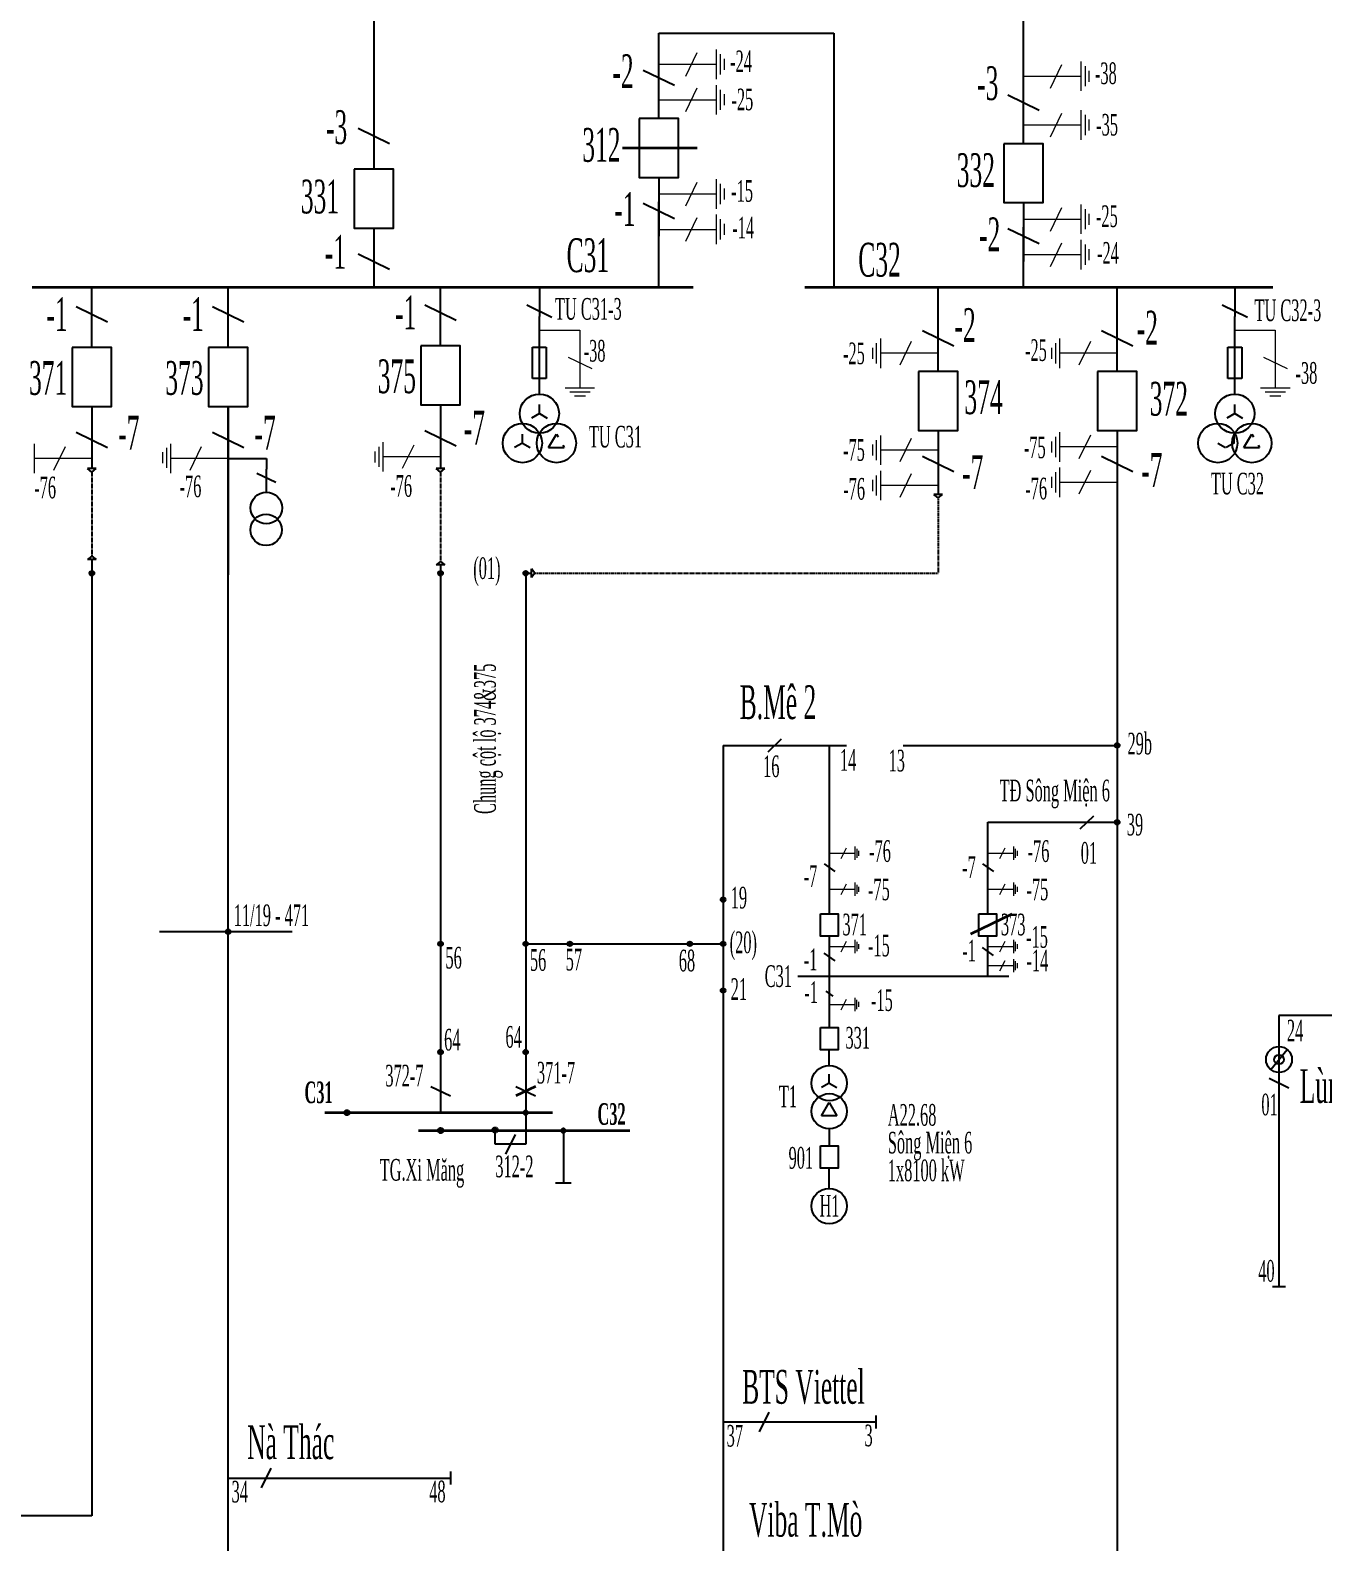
# Model space of a CAD drawing. Header units: inches. Extents: x 5954 to 16840, y 1852 to 5708.
# Drawn here: x 7157.2 to 7458.9, y 5036.4 to 5389.2 of the extents above; entities that cross this region are included whole.
import ezdxf

# ---------------------------------------------------------------- set-up
doc = ezdxf.new("R2010")
doc.units = ezdxf.units.IN
doc.header["$LTSCALE"] = 0.007
doc.header["$MEASUREMENT"] = 0
doc.linetypes.add('HIDDENX2', pattern=[0.75, 0.5, -0.25])
for name, color, linetype, lineweight in [('0.4+6kV', 6, 'Continuous', 25), ('Cap 35', 30, 'HIDDENX2', 25), ('DZ 22+10', 170, 'Continuous', 25), ('DZ 35', 30, 'Continuous', 25), ('TC 110', 1, 'Continuous', 35), ('TC 35', 30, 'Continuous', 35), ('Tiep dat', 7, 'Continuous', 15)]:
    doc.layers.add(name, color=color, linetype=linetype, lineweight=lineweight)
doc.layers.add('Chu', color=7, linetype='Continuous')
doc.layers.add('so', color=7, linetype='Continuous')
doc.styles.add('chu', font='times.ttf', dxfattribs={"width": 0.5, "height": 0.2})

msp = doc.modelspace()

# ---------------------------------------------------------------- hatches: boundary and pattern name
at = {"layer": 'DZ 35'}
for points in [[(7171.1, 5262.5, 1), (7172.18, 5262.5, 1)], [(7252.48, 5262.5, 1), (7253.56, 5262.5, 1)], [(7272.33, 5262.5, 1), (7273.41, 5262.5, 1)], [(7410.39, 5222.31, 1), (7411.47, 5222.31, 1)], [(7410.39, 5204.37, 1), (7411.47, 5204.37, 1)], [(7318.4, 5186.33, 1), (7319.48, 5186.33, 1)], [(7202.9, 5178.82, 1), (7203.98, 5178.82, 1)], [(7252.48, 5176, 1), (7253.56, 5176, 1)], [(7272.33, 5176, 1), (7273.41, 5176, 1)], [(7282.66, 5176, 1), (7283.74, 5176, 1)], [(7310.65, 5176, 1), (7311.73, 5176, 1)], [(7318.4, 5176, 1), (7319.48, 5176, 1)], [(7318.4, 5165.11, 1), (7319.48, 5165.11, 1)], [(7252.48, 5150.73, 1), (7253.56, 5150.73, 1)], [(7272.33, 5150.73, 1), (7273.41, 5150.73, 1)]]:
    msp.add_hatch(color=256, dxfattribs=at).paths.add_polyline_path(points)
at = {"layer": 'TC 35'}
for points in [[(7230.63, 5136.6, -1), (7231.71, 5136.6, -1)], [(7272.33, 5136.6, -1), (7273.41, 5136.6, -1)], [(7252.48, 5132.42, -1), (7253.56, 5132.42, -1)], [(7265.2, 5132.55, -1), (7266.28, 5132.55, -1)], [(7281.12, 5132.4, -1), (7282.2, 5132.4, -1)]]:
    msp.add_hatch(color=256, dxfattribs=at).paths.add_polyline_path(points)

# ---------------------------------------------------------------- linework, layer by layer
at = {"layer": '0.4+6kV'}
for p, q in [((7272.1, 5292.88), (7270.28, 5291.82)), ((7272.1, 5292.88), (7272.1, 5294.99)), ((7272.1, 5292.88), (7273.93, 5291.82)), ((7278.21, 5291.82), (7280.04, 5294.99)), ((7280.04, 5294.99), (7280.43, 5294.31)), ((7281.55, 5292.38), (7281.87, 5291.82)), ((7434.4, 5292.88), (7436.23, 5291.82)), ((7438.2, 5292.88), (7436.38, 5291.82)), ((7438.2, 5292.88), (7438.2, 5294.99)), ((7440.51, 5291.82), (7442.34, 5294.99)), ((7442.34, 5294.99), (7442.73, 5294.31)), ((7443.84, 5292.38), (7444.16, 5291.82)), ((7278.21, 5291.82), (7281.87, 5291.82)), ((7440.51, 5291.82), (7444.16, 5291.82)), ((7341.93, 5135.88), (7343.72, 5138.98)), ((7343.72, 5138.98), (7345.51, 5135.88)), ((7345.51, 5135.88), (7341.93, 5135.88)), ((7343.72, 5132.79), (7343.72, 5128.82)), ((7343.71, 5118.91), (7343.71, 5123.63))]:
    msp.add_line(p, q, dxfattribs=at)
at = {"layer": '0.4+6kV', "color": 20, "ltscale": 0.06}
msp.add_line((7446.81, 5146.64), (7450.56, 5151.36), dxfattribs=at)
msp.add_line((7446.81, 5146.64), (7450.56, 5151.36), dxfattribs=at)
at = {"layer": '0.4+6kV'}
msp.add_lwpolyline([(7341.66, 5128.82), (7345.78, 5128.82), (7345.78, 5123.63), (7341.66, 5123.63)], close=True, dxfattribs=at)
for centre, radius in [((7272.1, 5292.88), 4.58), ((7280.04, 5292.88), 4.58), ((7434.4, 5292.88), 4.58), ((7442.34, 5292.88), 4.58), ((7212.28, 5272.62), 3.67), ((7343.72, 5136.92), 4.12), ((7343.71, 5114.79), 4.12), ((7343.71, 5114.79), 4.12)]:
    msp.add_circle(centre, radius, dxfattribs=at)
at = {"layer": '0.4+6kV', "color": 20, "ltscale": 0.06}
for radius in [3.02, 3.02, 1.11]:
    msp.add_circle((7448.69, 5149), radius, dxfattribs=at)
at = {"layer": 'Cap 35'}
for p, q in [((7171.64, 5286.11), (7171.64, 5266.5)), ((7253.02, 5286.11), (7253.02, 5265.26)), ((7369.12, 5280.1), (7369.12, 5262.5)), ((7275.04, 5262.5), (7369.12, 5262.5))]:
    msp.add_line(p, q, dxfattribs=at)
at = {"layer": 'DZ 22+10', "color": 170}
for p, q in [((7218.39, 5178.82), (7187.37, 5178.82)), ((7513.05, 5159.31), (7448.69, 5159.31)), ((7448.69, 5159.31), (7448.69, 5095.92)), ((7446.39, 5144.61), (7450.98, 5142.39)), ((7450.2, 5095.92), (7447.17, 5095.92))]:
    msp.add_line(p, q, dxfattribs=at)
at = {"layer": 'DZ 35'}
for p, q in [((7237.42, 5416.21), (7237.42, 5356.8)), ((7389.08, 5362.75), (7389.08, 5416.21)), ((7303.95, 5368.65), (7303.95, 5388.58)), ((7303.95, 5388.58), (7344.76, 5388.58)), ((7344.76, 5388.58), (7344.76, 5329.3)), ((7300.28, 5379.93), (7307.61, 5376.38)), ((7385.41, 5374.17), (7392.75, 5370.61)), ((7233.75, 5366.37), (7241.08, 5362.82)), ((7303.95, 5354.9), (7303.95, 5341.15)), ((7300.28, 5348.88), (7307.61, 5345.33)), ((7303.95, 5339.08), (7303.95, 5349.17)), ((7389.08, 5349), (7389.08, 5335.25)), ((7237.42, 5343.05), (7237.42, 5329.3)), ((7385.41, 5342.99), (7392.75, 5339.43)), ((7389.08, 5333.19), (7389.08, 5343.27)), ((7303.95, 5329.3), (7303.95, 5341.15)), ((7233.75, 5337.03), (7241.08, 5333.48)), ((7389.08, 5329.3), (7389.08, 5335.25)), ((7171.64, 5315.15), (7171.64, 5329.3)), ((7203.44, 5315.15), (7203.44, 5329.3)), ((7253.02, 5315.55), (7253.02, 5329.3)), ((7276.07, 5329.3), (7276.07, 5322.43)), ((7369.12, 5323.35), (7369.12, 5329.3)), ((7410.93, 5323.35), (7410.93, 5329.3)), ((7438.37, 5329.3), (7438.37, 5322.43)), ((7167.97, 5324.73), (7175.3, 5321.17)), ((7199.77, 5324.73), (7207.1, 5321.17)), ((7249.35, 5325.12), (7256.68, 5321.57)), ((7273.14, 5325.12), (7279, 5322.28)), ((7435.44, 5325.12), (7441.3, 5322.28)), ((7276.07, 5304.34), (7276.07, 5322.43)), ((7369.12, 5309.6), (7369.12, 5323.35)), ((7410.93, 5309.6), (7410.93, 5323.35)), ((7438.37, 5304.34), (7438.37, 5322.43)), ((7365.45, 5319.17), (7372.79, 5315.61)), ((7407.26, 5319.17), (7414.59, 5315.61)), ((7274.46, 5307.92), (7274.46, 5315.23)), ((7274.46, 5315.23), (7277.68, 5315.23)), ((7277.68, 5315.23), (7277.68, 5307.92)), ((7436.76, 5307.92), (7436.76, 5315.23)), ((7436.76, 5315.23), (7439.98, 5315.23)), ((7439.98, 5315.23), (7439.98, 5307.92)), ((7277.68, 5307.92), (7274.46, 5307.92)), ((7439.98, 5307.92), (7436.76, 5307.92)), ((7171.64, 5301.41), (7171.64, 5287.66)), ((7203.44, 5301.41), (7203.44, 5287.66)), ((7203.44, 4763.1), (7203.44, 5301.41)), ((7253.02, 5301.8), (7253.02, 5288.05)), ((7276.07, 5299.75), (7274.24, 5298.7)), ((7276.07, 5299.75), (7276.07, 5301.86)), ((7276.07, 5299.75), (7277.9, 5298.7)), ((7438.37, 5299.75), (7436.54, 5298.7)), ((7438.37, 5299.75), (7438.37, 5301.86)), ((7438.37, 5299.75), (7440.19, 5298.7)), ((7249.35, 5295.79), (7256.68, 5292.23)), ((7369.12, 5295.85), (7369.12, 5282.1)), ((7410.93, 5295.85), (7410.93, 5282.1)), ((7410.93, 5295.85), (7410.93, 4767.33)), ((7167.97, 5295.39), (7175.3, 5291.83)), ((7199.77, 5295.39), (7207.1, 5291.83)), ((7203.44, 5289.26), (7212.35, 5289.26)), ((7203.44, 5289.26), (7203.44, 5262.11)), ((7212.35, 5289.26), (7212.35, 5286.77)), ((7365.45, 5289.83), (7372.79, 5286.27)), ((7407.26, 5289.83), (7414.59, 5286.27)), ((7171.64, 5286.11), (7170.62, 5286.91)), ((7172.65, 5286.91), (7170.62, 5286.91)), ((7171.64, 5287.66), (7171.64, 5286.91)), ((7171.64, 5286.11), (7172.65, 5286.91)), ((7210.15, 5285.85), (7214.55, 5283.72)), ((7212.35, 5281.4), (7212.35, 5286.77)), ((7253.02, 5286.11), (7252, 5286.91)), ((7254.03, 5286.91), (7252, 5286.91)), ((7253.02, 5288.05), (7253.02, 5286.91)), ((7253.02, 5286.11), (7254.03, 5286.91)), ((7369.12, 5282.1), (7369.12, 5280.9)), ((7369.12, 5280.1), (7368.11, 5280.9)), ((7370.13, 5280.9), (7368.11, 5280.9)), ((7369.12, 5280.1), (7370.13, 5280.9)), ((7171.64, 5266.5), (7170.62, 5265.7)), ((7172.65, 5265.7), (7170.62, 5265.7)), ((7171.64, 5266.5), (7172.65, 5265.7)), ((7171.64, 5265.7), (7171.64, 5042.46)), ((7253.02, 5265.26), (7252, 5264.46)), ((7254.03, 5264.46), (7252, 5264.46)), ((7253.02, 5265.26), (7254.03, 5264.46)), ((7253.02, 5264.46), (7253.02, 5136.6)), ((7272.87, 5262.5), (7272.87, 5136.6)), ((7272.87, 5262.5), (7274.24, 5262.5)), ((7275.04, 5262.5), (7274.24, 5263.52)), ((7274.24, 5261.49), (7274.24, 5263.52)), ((7275.04, 5262.5), (7274.24, 5261.49)), ((7318.94, 5222.31), (7318.94, 4265.87)), ((7318.94, 5222.31), (7347.75, 5222.31)), ((7329.44, 5220.82), (7332.6, 5223.81)), ((7343.72, 5222.31), (7343.72, 5183.02)), ((7360.96, 5222.31), (7410.93, 5222.31)), ((7380.73, 5183.02), (7380.73, 5204.39)), ((7380.73, 5204.37), (7410.93, 5204.37)), ((7402.3, 5202.88), (7405.46, 5205.87)), ((7342.5, 5194.68), (7345.06, 5192.86)), ((7379.5, 5194.68), (7382.06, 5192.86)), ((7272.87, 5176), (7318.94, 5176)), ((7343.72, 5177.83), (7343.72, 5167.21)), ((7380.73, 5168.49), (7380.73, 5177.83)), ((7342.44, 5173.82), (7345, 5172)), ((7379.44, 5175.11), (7382.01, 5173.29)), ((7336.36, 5168.49), (7385.67, 5168.49)), ((7342.89, 5164.92), (7344.55, 5163.78)), ((7343.72, 5167.21), (7343.72, 5156.48)), ((7343.72, 5147.61), (7343.72, 5151.29)), ((7343.72, 5143.49), (7343.72, 5145.55)), ((7250.73, 5142.74), (7255.31, 5140.52)), ((7270.58, 5142.74), (7275.16, 5140.52)), ((7343.72, 5143.49), (7341.93, 5142.45)), ((7343.72, 5143.49), (7345.51, 5142.45)), ((7272.87, 5136.6), (7272.87, 5129.22)), ((7265.74, 5129.22), (7265.74, 5132.57)), ((7270.42, 5131.51), (7268.19, 5126.93)), ((7281.66, 5132.4), (7281.66, 5120.22)), ((7272.87, 5129.22), (7265.74, 5129.22)), ((7279.82, 5120.22), (7283.5, 5120.22)), ((7329.62, 5066.71), (7327.39, 5062.12)), ((7318.94, 5064.41), (7354.59, 5064.41)), ((7354.59, 5065.93), (7354.59, 5062.9)), ((7211.22, 5049.02), (7213.44, 5053.61)), ((7255.37, 5049.8), (7255.37, 5052.83)), ((7203.44, 5051.31), (7255.37, 5051.31)), ((7171.64, 5042.46), (6873.15, 5042.46))]:
    msp.add_line(p, q, dxfattribs=at)
for points in [[(7299.36, 5368.65), (7299.36, 5354.9), (7308.53, 5354.9), (7308.53, 5368.65)], [(7384.5, 5362.75), (7384.5, 5349), (7393.66, 5349), (7393.66, 5362.75)], [(7232.84, 5356.8), (7232.84, 5343.05), (7242, 5343.05), (7242, 5356.8)], [(7167.05, 5315.15), (7167.05, 5301.41), (7176.22, 5301.41), (7176.22, 5315.15)], [(7198.85, 5315.15), (7198.85, 5301.41), (7208.02, 5301.41), (7208.02, 5315.15)], [(7248.43, 5315.55), (7248.43, 5301.8), (7257.6, 5301.8), (7257.6, 5315.55)], [(7364.54, 5309.6), (7364.54, 5295.85), (7373.7, 5295.85), (7373.7, 5309.6)], [(7406.34, 5309.6), (7406.34, 5295.85), (7415.51, 5295.85), (7415.51, 5309.6)], [(7341.66, 5183.02), (7345.78, 5183.02), (7345.78, 5177.83), (7341.66, 5177.83)], [(7378.66, 5183.02), (7382.79, 5183.02), (7382.79, 5177.83), (7378.66, 5177.83)], [(7341.66, 5156.48), (7345.78, 5156.48), (7345.78, 5151.29), (7341.66, 5151.29)]]:
    msp.add_lwpolyline(points, close=True, dxfattribs=at)
for centre, radius in [((7276.07, 5299.75), 4.58), ((7438.37, 5299.75), 4.58), ((7212.35, 5277.73), 3.67), ((7171.64, 5262.5), 0.54), ((7253.02, 5262.5), 0.54), ((7272.87, 5262.5), 0.54), ((7410.93, 5222.31), 0.54), ((7410.93, 5204.37), 0.54), ((7318.94, 5186.33), 0.54), ((7203.44, 5178.82), 0.54), ((7253.02, 5176), 0.54), ((7272.87, 5176), 0.54), ((7283.2, 5176), 0.54), ((7311.19, 5176), 0.54), ((7318.94, 5176), 0.54), ((7318.94, 5165.11), 0.54), ((7253.02, 5150.73), 0.54), ((7272.87, 5150.73), 0.54), ((7343.72, 5143.49), 4.12)]:
    msp.add_circle(centre, radius, dxfattribs=at)
at = {"layer": 'so'}
for centre in [(7272.87, 5136.6), (7281.66, 5132.4)]:
    msp.add_circle(centre, 0.54, dxfattribs=at)
at = {"layer": 'TC 110', "color": 1}
for p, q in [((7295.44, 5361.78), (7312.87, 5361.78)), ((7386.34, 5182.96), (7376.66, 5178.26)), ((7275.16, 5142.74), (7270.58, 5140.52))]:
    msp.add_line(p, q, dxfattribs=at)
at = {"layer": 'TC 35'}
for p, q in [((7157.67, 5329.3), (7311.97, 5329.3)), ((7338.05, 5329.3), (7447.24, 5329.3)), ((7226.03, 5136.6), (7279.13, 5136.6)), ((7247.88, 5132.42), (7297.18, 5132.42))]:
    msp.add_line(p, q, dxfattribs=at)
for centre in [(7231.17, 5136.6), (7253.02, 5132.42), (7265.74, 5132.55)]:
    msp.add_circle(centre, 0.54, dxfattribs=at)
at = {"layer": 'Tiep dat'}
for p, q in [((7310.22, 5378.53), (7312.88, 5384.03)), ((7310.22, 5378.53), (7312.88, 5384.03)), ((7310.22, 5378.53), (7312.88, 5384.03)), ((7317.42, 5377.84), (7317.42, 5384.72)), ((7317.42, 5377.84), (7317.42, 5384.72)), ((7317.42, 5377.84), (7317.42, 5384.72)), ((7318.36, 5378.93), (7318.36, 5383.63)), ((7318.36, 5378.93), (7318.36, 5383.63)), ((7318.36, 5378.93), (7318.36, 5383.63)), ((7303.95, 5381.28), (7311.55, 5381.28)), ((7303.95, 5381.28), (7311.55, 5381.28)), ((7303.95, 5381.28), (7311.55, 5381.28)), ((7311.55, 5381.28), (7317.42, 5381.28)), ((7311.55, 5381.28), (7317.42, 5381.28)), ((7311.55, 5381.28), (7317.42, 5381.28)), ((7319.27, 5379.99), (7319.27, 5382.57)), ((7319.27, 5379.99), (7319.27, 5382.57)), ((7319.27, 5379.99), (7319.27, 5382.57)), ((7395.35, 5375.75), (7398.02, 5381.25)), ((7395.35, 5375.75), (7398.02, 5381.25)), ((7395.35, 5375.75), (7398.02, 5381.25)), ((7402.55, 5375.06), (7402.55, 5381.94)), ((7402.55, 5375.06), (7402.55, 5381.94)), ((7402.55, 5375.06), (7402.55, 5381.94)), ((7403.49, 5376.15), (7403.49, 5380.85)), ((7403.49, 5376.15), (7403.49, 5380.85)), ((7403.49, 5376.15), (7403.49, 5380.85)), ((7389.08, 5378.5), (7396.68, 5378.5)), ((7389.08, 5378.5), (7396.68, 5378.5)), ((7389.08, 5378.5), (7396.68, 5378.5)), ((7396.68, 5378.5), (7402.55, 5378.5)), ((7396.68, 5378.5), (7402.55, 5378.5)), ((7396.68, 5378.5), (7402.55, 5378.5)), ((7404.41, 5377.2), (7404.41, 5379.79)), ((7404.41, 5377.2), (7404.41, 5379.79)), ((7404.41, 5377.2), (7404.41, 5379.79)), ((7303.95, 5373.01), (7311.55, 5373.01)), ((7303.95, 5373.01), (7311.55, 5373.01)), ((7303.95, 5373.01), (7311.55, 5373.01)), ((7310.22, 5370.26), (7312.88, 5375.76)), ((7310.22, 5370.26), (7312.88, 5375.76)), ((7310.22, 5370.26), (7312.88, 5375.76)), ((7311.55, 5373.01), (7317.42, 5373.01)), ((7311.55, 5373.01), (7317.42, 5373.01)), ((7311.55, 5373.01), (7317.42, 5373.01)), ((7317.42, 5369.58), (7317.42, 5376.45)), ((7317.42, 5369.58), (7317.42, 5376.45)), ((7317.42, 5369.58), (7317.42, 5376.45)), ((7318.36, 5370.66), (7318.36, 5375.36)), ((7318.36, 5370.66), (7318.36, 5375.36)), ((7318.36, 5370.66), (7318.36, 5375.36)), ((7319.27, 5371.72), (7319.27, 5374.31)), ((7319.27, 5371.72), (7319.27, 5374.31)), ((7319.27, 5371.72), (7319.27, 5374.31)), ((7395.35, 5364.37), (7398.02, 5369.87)), ((7395.35, 5364.37), (7398.02, 5369.87)), ((7395.35, 5364.37), (7398.02, 5369.87)), ((7402.55, 5363.68), (7402.55, 5370.55)), ((7402.55, 5363.68), (7402.55, 5370.55)), ((7402.55, 5363.68), (7402.55, 5370.55)), ((7389.08, 5367.12), (7396.68, 5367.12)), ((7389.08, 5367.12), (7396.68, 5367.12)), ((7389.08, 5367.12), (7396.68, 5367.12)), ((7396.68, 5367.12), (7402.55, 5367.12)), ((7396.68, 5367.12), (7402.55, 5367.12)), ((7396.68, 5367.12), (7402.55, 5367.12)), ((7403.49, 5364.77), (7403.49, 5369.47)), ((7403.49, 5364.77), (7403.49, 5369.47)), ((7403.49, 5364.77), (7403.49, 5369.47)), ((7404.41, 5365.82), (7404.41, 5368.41)), ((7404.41, 5365.82), (7404.41, 5368.41)), ((7404.41, 5365.82), (7404.41, 5368.41)), ((7310.22, 5348.27), (7312.88, 5353.77)), ((7310.22, 5348.27), (7312.88, 5353.77)), ((7310.22, 5348.27), (7312.88, 5353.77)), ((7317.42, 5347.58), (7317.42, 5354.46)), ((7317.42, 5347.58), (7317.42, 5354.46)), ((7317.42, 5347.58), (7317.42, 5354.46)), ((7318.36, 5348.67), (7318.36, 5353.37)), ((7318.36, 5348.67), (7318.36, 5353.37)), ((7318.36, 5348.67), (7318.36, 5353.37)), ((7319.27, 5349.73), (7319.27, 5352.32)), ((7319.27, 5349.73), (7319.27, 5352.32)), ((7319.27, 5349.73), (7319.27, 5352.32)), ((7303.95, 5351.02), (7311.55, 5351.02)), ((7303.95, 5351.02), (7311.55, 5351.02)), ((7303.95, 5351.02), (7311.55, 5351.02)), ((7311.55, 5351.02), (7317.42, 5351.02)), ((7311.55, 5351.02), (7317.42, 5351.02)), ((7311.55, 5351.02), (7317.42, 5351.02)), ((7402.55, 5341.69), (7402.55, 5348.56)), ((7402.55, 5341.69), (7402.55, 5348.56)), ((7402.55, 5341.69), (7402.55, 5348.56)), ((7310.22, 5340.01), (7312.88, 5345.51)), ((7310.22, 5340.01), (7312.88, 5345.51)), ((7310.22, 5340.01), (7312.88, 5345.51)), ((7317.42, 5339.32), (7317.42, 5346.19)), ((7317.42, 5339.32), (7317.42, 5346.19)), ((7317.42, 5339.32), (7317.42, 5346.19)), ((7318.36, 5340.4), (7318.36, 5345.11)), ((7318.36, 5340.4), (7318.36, 5345.11)), ((7318.36, 5340.4), (7318.36, 5345.11)), ((7389.08, 5345.12), (7396.68, 5345.12)), ((7389.08, 5345.12), (7396.68, 5345.12)), ((7389.08, 5345.12), (7396.68, 5345.12)), ((7395.35, 5342.37), (7398.02, 5347.87)), ((7395.35, 5342.37), (7398.02, 5347.87)), ((7395.35, 5342.37), (7398.02, 5347.87)), ((7396.68, 5345.12), (7402.55, 5345.12)), ((7396.68, 5345.12), (7402.55, 5345.12)), ((7396.68, 5345.12), (7402.55, 5345.12)), ((7403.49, 5342.77), (7403.49, 5347.47)), ((7403.49, 5342.77), (7403.49, 5347.47)), ((7403.49, 5342.77), (7403.49, 5347.47)), ((7404.41, 5343.83), (7404.41, 5346.42)), ((7404.41, 5343.83), (7404.41, 5346.42)), ((7404.41, 5343.83), (7404.41, 5346.42)), ((7303.95, 5342.76), (7311.55, 5342.76)), ((7303.95, 5342.76), (7311.55, 5342.76)), ((7303.95, 5342.76), (7311.55, 5342.76)), ((7311.55, 5342.76), (7317.42, 5342.76)), ((7311.55, 5342.76), (7317.42, 5342.76)), ((7311.55, 5342.76), (7317.42, 5342.76)), ((7319.27, 5341.46), (7319.27, 5344.05)), ((7319.27, 5341.46), (7319.27, 5344.05)), ((7319.27, 5341.46), (7319.27, 5344.05)), ((7395.35, 5334.11), (7398.02, 5339.61)), ((7395.35, 5334.11), (7398.02, 5339.61)), ((7395.35, 5334.11), (7398.02, 5339.61)), ((7402.55, 5333.42), (7402.55, 5340.3)), ((7402.55, 5333.42), (7402.55, 5340.3)), ((7402.55, 5333.42), (7402.55, 5340.3)), ((7403.49, 5334.51), (7403.49, 5339.21)), ((7403.49, 5334.51), (7403.49, 5339.21)), ((7403.49, 5334.51), (7403.49, 5339.21)), ((7404.41, 5335.56), (7404.41, 5338.15)), ((7404.41, 5335.56), (7404.41, 5338.15)), ((7404.41, 5335.56), (7404.41, 5338.15)), ((7389.08, 5336.86), (7396.68, 5336.86)), ((7389.08, 5336.86), (7396.68, 5336.86)), ((7389.08, 5336.86), (7396.68, 5336.86)), ((7396.68, 5336.86), (7402.55, 5336.86)), ((7396.68, 5336.86), (7402.55, 5336.86)), ((7396.68, 5336.86), (7402.55, 5336.86)), ((7276.07, 5319.23), (7285.54, 5319.23)), ((7285.54, 5319.23), (7285.54, 5311.63)), ((7285.54, 5319.23), (7285.54, 5311.63)), ((7285.54, 5319.23), (7285.54, 5311.63)), ((7355.65, 5317.27), (7355.65, 5310.4)), ((7355.65, 5317.27), (7355.65, 5310.4)), ((7355.65, 5317.27), (7355.65, 5310.4)), ((7355.65, 5317.27), (7355.65, 5310.4)), ((7355.65, 5317.27), (7355.65, 5310.4)), ((7355.65, 5317.27), (7355.65, 5310.4)), ((7362.85, 5316.59), (7360.18, 5311.09)), ((7362.85, 5316.59), (7360.18, 5311.09)), ((7362.85, 5316.59), (7360.18, 5311.09)), ((7362.85, 5316.59), (7360.18, 5311.09)), ((7362.85, 5316.59), (7360.18, 5311.09)), ((7362.85, 5316.59), (7360.18, 5311.09)), ((7397.45, 5317.27), (7397.45, 5310.4)), ((7397.45, 5317.27), (7397.45, 5310.4)), ((7397.45, 5317.27), (7397.45, 5310.4)), ((7397.45, 5317.27), (7397.45, 5310.4)), ((7397.45, 5317.27), (7397.45, 5310.4)), ((7397.45, 5317.27), (7397.45, 5310.4)), ((7404.66, 5316.59), (7401.99, 5311.09)), ((7404.66, 5316.59), (7401.99, 5311.09)), ((7404.66, 5316.59), (7401.99, 5311.09)), ((7404.66, 5316.59), (7401.99, 5311.09)), ((7404.66, 5316.59), (7401.99, 5311.09)), ((7404.66, 5316.59), (7401.99, 5311.09)), ((7438.37, 5319.23), (7447.83, 5319.23)), ((7447.83, 5319.23), (7447.83, 5311.63)), ((7447.83, 5319.23), (7447.83, 5311.63)), ((7447.83, 5319.23), (7447.83, 5311.63)), ((7353.79, 5315.13), (7353.79, 5312.54)), ((7353.79, 5315.13), (7353.79, 5312.54)), ((7353.79, 5315.13), (7353.79, 5312.54)), ((7353.79, 5315.13), (7353.79, 5312.54)), ((7353.79, 5315.13), (7353.79, 5312.54)), ((7353.79, 5315.13), (7353.79, 5312.54)), ((7354.71, 5316.19), (7354.71, 5311.48)), ((7354.71, 5316.19), (7354.71, 5311.48)), ((7354.71, 5316.19), (7354.71, 5311.48)), ((7354.71, 5316.19), (7354.71, 5311.48)), ((7354.71, 5316.19), (7354.71, 5311.48)), ((7354.71, 5316.19), (7354.71, 5311.48)), ((7361.52, 5313.84), (7355.65, 5313.84)), ((7361.52, 5313.84), (7355.65, 5313.84)), ((7361.52, 5313.84), (7355.65, 5313.84)), ((7361.52, 5313.84), (7355.65, 5313.84)), ((7361.52, 5313.84), (7355.65, 5313.84)), ((7361.52, 5313.84), (7355.65, 5313.84)), ((7369.12, 5313.84), (7361.52, 5313.84)), ((7369.12, 5313.84), (7361.52, 5313.84)), ((7369.12, 5313.84), (7361.52, 5313.84)), ((7395.6, 5315.13), (7395.6, 5312.54)), ((7395.6, 5315.13), (7395.6, 5312.54)), ((7395.6, 5315.13), (7395.6, 5312.54)), ((7395.6, 5315.13), (7395.6, 5312.54)), ((7395.6, 5315.13), (7395.6, 5312.54)), ((7395.6, 5315.13), (7395.6, 5312.54)), ((7396.51, 5316.19), (7396.51, 5311.48)), ((7396.51, 5316.19), (7396.51, 5311.48)), ((7396.51, 5316.19), (7396.51, 5311.48)), ((7396.51, 5316.19), (7396.51, 5311.48)), ((7396.51, 5316.19), (7396.51, 5311.48)), ((7396.51, 5316.19), (7396.51, 5311.48)), ((7403.33, 5313.84), (7397.45, 5313.84)), ((7403.33, 5313.84), (7397.45, 5313.84)), ((7403.33, 5313.84), (7397.45, 5313.84)), ((7403.33, 5313.84), (7397.45, 5313.84)), ((7403.33, 5313.84), (7397.45, 5313.84)), ((7403.33, 5313.84), (7397.45, 5313.84)), ((7410.93, 5313.84), (7403.33, 5313.84)), ((7410.93, 5313.84), (7403.33, 5313.84)), ((7410.93, 5313.84), (7403.33, 5313.84)), ((7282.79, 5312.96), (7288.29, 5310.29)), ((7282.79, 5312.96), (7288.29, 5310.29)), ((7282.79, 5312.96), (7288.29, 5310.29)), ((7285.54, 5311.63), (7285.54, 5305.76)), ((7285.54, 5311.63), (7285.54, 5305.76)), ((7285.54, 5311.63), (7285.54, 5305.76)), ((7445.08, 5312.96), (7450.58, 5310.29)), ((7445.08, 5312.96), (7450.58, 5310.29)), ((7445.08, 5312.96), (7450.58, 5310.29)), ((7447.83, 5311.63), (7447.83, 5305.76)), ((7447.83, 5311.63), (7447.83, 5305.76)), ((7447.83, 5311.63), (7447.83, 5305.76)), ((7282.1, 5305.76), (7288.97, 5305.76)), ((7282.1, 5305.76), (7288.97, 5305.76)), ((7282.1, 5305.76), (7288.97, 5305.76)), ((7283.19, 5304.82), (7287.89, 5304.82)), ((7283.19, 5304.82), (7287.89, 5304.82)), ((7283.19, 5304.82), (7287.89, 5304.82)), ((7284.24, 5303.9), (7286.83, 5303.9)), ((7444.4, 5305.76), (7451.27, 5305.76)), ((7444.4, 5305.76), (7451.27, 5305.76)), ((7444.4, 5305.76), (7451.27, 5305.76)), ((7445.48, 5304.82), (7450.18, 5304.82)), ((7445.48, 5304.82), (7450.18, 5304.82)), ((7445.48, 5304.82), (7450.18, 5304.82)), ((7446.54, 5303.9), (7449.13, 5303.9)), ((7446.54, 5303.9), (7449.13, 5303.9)), ((7446.54, 5303.9), (7449.13, 5303.9)), ((7397.45, 5295.41), (7397.45, 5288.53)), ((7397.45, 5295.41), (7397.45, 5288.53)), ((7397.45, 5295.41), (7397.45, 5288.53)), ((7397.45, 5295.41), (7397.45, 5288.53)), ((7397.45, 5295.41), (7397.45, 5288.53)), ((7397.45, 5295.41), (7397.45, 5288.53)), ((7158.16, 5292.7), (7158.16, 5285.82)), ((7158.16, 5292.7), (7158.16, 5285.82)), ((7158.16, 5292.7), (7158.16, 5285.82)), ((7165.37, 5292.01), (7162.7, 5286.51)), ((7165.37, 5292.01), (7162.7, 5286.51)), ((7165.37, 5292.01), (7162.7, 5286.51)), ((7189.96, 5292.7), (7189.96, 5285.82)), ((7189.96, 5292.7), (7189.96, 5285.82)), ((7189.96, 5292.7), (7189.96, 5285.82)), ((7197.17, 5292.01), (7194.5, 5286.51)), ((7197.17, 5292.01), (7194.5, 5286.51)), ((7197.17, 5292.01), (7194.5, 5286.51)), ((7238.6, 5292.01), (7238.6, 5287.31)), ((7238.6, 5292.01), (7238.6, 5287.31)), ((7238.6, 5292.01), (7238.6, 5287.31)), ((7239.54, 5293.09), (7239.54, 5286.22)), ((7239.54, 5293.09), (7239.54, 5286.22)), ((7239.54, 5293.09), (7239.54, 5286.22)), ((7246.75, 5292.41), (7244.08, 5286.91)), ((7246.75, 5292.41), (7244.08, 5286.91)), ((7246.75, 5292.41), (7244.08, 5286.91)), ((7353.79, 5292.52), (7353.79, 5289.94)), ((7353.79, 5292.52), (7353.79, 5289.94)), ((7353.79, 5292.52), (7353.79, 5289.94)), ((7353.79, 5292.52), (7353.79, 5289.94)), ((7353.79, 5292.52), (7353.79, 5289.94)), ((7353.79, 5292.52), (7353.79, 5289.94)), ((7354.71, 5293.58), (7354.71, 5288.88)), ((7354.71, 5293.58), (7354.71, 5288.88)), ((7354.71, 5293.58), (7354.71, 5288.88)), ((7354.71, 5293.58), (7354.71, 5288.88)), ((7354.71, 5293.58), (7354.71, 5288.88)), ((7354.71, 5293.58), (7354.71, 5288.88)), ((7355.65, 5294.67), (7355.65, 5287.79)), ((7355.65, 5294.67), (7355.65, 5287.79)), ((7355.65, 5294.67), (7355.65, 5287.79)), ((7355.65, 5294.67), (7355.65, 5287.79)), ((7355.65, 5294.67), (7355.65, 5287.79)), ((7355.65, 5294.67), (7355.65, 5287.79)), ((7362.85, 5293.98), (7360.18, 5288.48)), ((7362.85, 5293.98), (7360.18, 5288.48)), ((7362.85, 5293.98), (7360.18, 5288.48)), ((7362.85, 5293.98), (7360.18, 5288.48)), ((7362.85, 5293.98), (7360.18, 5288.48)), ((7362.85, 5293.98), (7360.18, 5288.48)), ((7395.6, 5293.26), (7395.6, 5290.67)), ((7395.6, 5293.26), (7395.6, 5290.67)), ((7395.6, 5293.26), (7395.6, 5290.67)), ((7395.6, 5293.26), (7395.6, 5290.67)), ((7395.6, 5293.26), (7395.6, 5290.67)), ((7395.6, 5293.26), (7395.6, 5290.67)), ((7396.51, 5294.32), (7396.51, 5289.62)), ((7396.51, 5294.32), (7396.51, 5289.62)), ((7396.51, 5294.32), (7396.51, 5289.62)), ((7396.51, 5294.32), (7396.51, 5289.62)), ((7396.51, 5294.32), (7396.51, 5289.62)), ((7396.51, 5294.32), (7396.51, 5289.62)), ((7403.33, 5291.97), (7397.45, 5291.97)), ((7403.33, 5291.97), (7397.45, 5291.97)), ((7403.33, 5291.97), (7397.45, 5291.97)), ((7403.33, 5291.97), (7397.45, 5291.97)), ((7403.33, 5291.97), (7397.45, 5291.97)), ((7403.33, 5291.97), (7397.45, 5291.97)), ((7404.66, 5294.72), (7401.99, 5289.22)), ((7404.66, 5294.72), (7401.99, 5289.22)), ((7404.66, 5294.72), (7401.99, 5289.22)), ((7404.66, 5294.72), (7401.99, 5289.22)), ((7404.66, 5294.72), (7401.99, 5289.22)), ((7404.66, 5294.72), (7401.99, 5289.22)), ((7410.93, 5291.97), (7403.33, 5291.97)), ((7410.93, 5291.97), (7403.33, 5291.97)), ((7410.93, 5291.97), (7403.33, 5291.97)), ((7164.04, 5289.26), (7158.16, 5289.26)), ((7164.04, 5289.26), (7158.16, 5289.26)), ((7164.04, 5289.26), (7158.16, 5289.26)), ((7171.64, 5289.26), (7164.04, 5289.26)), ((7171.64, 5289.26), (7164.04, 5289.26)), ((7171.64, 5289.26), (7164.04, 5289.26)), ((7188.11, 5290.74), (7188.11, 5288.15)), ((7188.11, 5290.74), (7188.11, 5288.15)), ((7188.11, 5290.74), (7188.11, 5288.15)), ((7189.02, 5291.8), (7189.02, 5287.1)), ((7189.02, 5291.8), (7189.02, 5287.1)), ((7189.02, 5291.8), (7189.02, 5287.1)), ((7195.83, 5289.26), (7189.96, 5289.26)), ((7195.83, 5289.26), (7189.96, 5289.26)), ((7195.83, 5289.26), (7189.96, 5289.26)), ((7203.44, 5289.26), (7195.83, 5289.26)), ((7203.44, 5289.26), (7195.83, 5289.26)), ((7203.44, 5289.26), (7195.83, 5289.26)), ((7237.69, 5290.95), (7237.69, 5288.36)), ((7237.69, 5290.95), (7237.69, 5288.36)), ((7237.69, 5290.95), (7237.69, 5288.36)), ((7245.42, 5289.66), (7239.54, 5289.66)), ((7245.42, 5289.66), (7239.54, 5289.66)), ((7245.42, 5289.66), (7239.54, 5289.66)), ((7253.02, 5289.66), (7245.42, 5289.66)), ((7253.02, 5289.66), (7245.42, 5289.66)), ((7253.02, 5289.66), (7245.42, 5289.66)), ((7361.52, 5291.23), (7355.65, 5291.23)), ((7361.52, 5291.23), (7355.65, 5291.23)), ((7361.52, 5291.23), (7355.65, 5291.23)), ((7361.52, 5291.23), (7355.65, 5291.23)), ((7361.52, 5291.23), (7355.65, 5291.23)), ((7361.52, 5291.23), (7355.65, 5291.23)), ((7369.12, 5291.23), (7361.52, 5291.23)), ((7369.12, 5291.23), (7361.52, 5291.23)), ((7369.12, 5291.23), (7361.52, 5291.23)), ((7354.71, 5285.32), (7354.71, 5280.61)), ((7354.71, 5285.32), (7354.71, 5280.61)), ((7354.71, 5285.32), (7354.71, 5280.61)), ((7354.71, 5285.32), (7354.71, 5280.61)), ((7354.71, 5285.32), (7354.71, 5280.61)), ((7354.71, 5285.32), (7354.71, 5280.61)), ((7355.65, 5286.4), (7355.65, 5279.53)), ((7355.65, 5286.4), (7355.65, 5279.53)), ((7355.65, 5286.4), (7355.65, 5279.53)), ((7355.65, 5286.4), (7355.65, 5279.53)), ((7355.65, 5286.4), (7355.65, 5279.53)), ((7355.65, 5286.4), (7355.65, 5279.53)), ((7362.85, 5285.71), (7360.18, 5280.21)), ((7362.85, 5285.71), (7360.18, 5280.21)), ((7362.85, 5285.71), (7360.18, 5280.21)), ((7362.85, 5285.71), (7360.18, 5280.21)), ((7362.85, 5285.71), (7360.18, 5280.21)), ((7362.85, 5285.71), (7360.18, 5280.21)), ((7395.6, 5285), (7395.6, 5282.41)), ((7395.6, 5285), (7395.6, 5282.41)), ((7395.6, 5285), (7395.6, 5282.41)), ((7395.6, 5285), (7395.6, 5282.41)), ((7395.6, 5285), (7395.6, 5282.41)), ((7395.6, 5285), (7395.6, 5282.41)), ((7396.51, 5286.05), (7396.51, 5281.35)), ((7396.51, 5286.05), (7396.51, 5281.35)), ((7396.51, 5286.05), (7396.51, 5281.35)), ((7396.51, 5286.05), (7396.51, 5281.35)), ((7396.51, 5286.05), (7396.51, 5281.35)), ((7396.51, 5286.05), (7396.51, 5281.35)), ((7397.45, 5287.14), (7397.45, 5280.27)), ((7397.45, 5287.14), (7397.45, 5280.27)), ((7397.45, 5287.14), (7397.45, 5280.27)), ((7397.45, 5287.14), (7397.45, 5280.27)), ((7397.45, 5287.14), (7397.45, 5280.27)), ((7397.45, 5287.14), (7397.45, 5280.27)), ((7404.66, 5286.45), (7401.99, 5280.95)), ((7404.66, 5286.45), (7401.99, 5280.95)), ((7404.66, 5286.45), (7401.99, 5280.95)), ((7404.66, 5286.45), (7401.99, 5280.95)), ((7404.66, 5286.45), (7401.99, 5280.95)), ((7404.66, 5286.45), (7401.99, 5280.95)), ((7353.79, 5284.26), (7353.79, 5281.67)), ((7353.79, 5284.26), (7353.79, 5281.67)), ((7353.79, 5284.26), (7353.79, 5281.67)), ((7353.79, 5284.26), (7353.79, 5281.67)), ((7353.79, 5284.26), (7353.79, 5281.67)), ((7353.79, 5284.26), (7353.79, 5281.67)), ((7361.52, 5282.96), (7355.65, 5282.96)), ((7361.52, 5282.96), (7355.65, 5282.96)), ((7361.52, 5282.96), (7355.65, 5282.96)), ((7361.52, 5282.96), (7355.65, 5282.96)), ((7361.52, 5282.96), (7355.65, 5282.96)), ((7361.52, 5282.96), (7355.65, 5282.96)), ((7369.12, 5282.96), (7361.52, 5282.96)), ((7369.12, 5282.96), (7361.52, 5282.96)), ((7369.12, 5282.96), (7361.52, 5282.96)), ((7403.33, 5283.7), (7397.45, 5283.7)), ((7403.33, 5283.7), (7397.45, 5283.7)), ((7403.33, 5283.7), (7397.45, 5283.7)), ((7403.33, 5283.7), (7397.45, 5283.7)), ((7403.33, 5283.7), (7397.45, 5283.7)), ((7403.33, 5283.7), (7397.45, 5283.7)), ((7410.93, 5283.7), (7403.33, 5283.7)), ((7410.93, 5283.7), (7403.33, 5283.7)), ((7410.93, 5283.7), (7403.33, 5283.7)), ((7343.72, 5197.15), (7347.14, 5197.15)), ((7346.54, 5195.91), (7347.74, 5198.39)), ((7346.54, 5195.91), (7347.74, 5198.39)), ((7346.54, 5195.91), (7347.74, 5198.39)), ((7347.14, 5197.15), (7349.78, 5197.15)), ((7347.14, 5197.15), (7349.78, 5197.15)), ((7347.14, 5197.15), (7349.78, 5197.15)), ((7349.78, 5195.6), (7349.78, 5198.7)), ((7349.78, 5195.6), (7349.78, 5198.7)), ((7349.78, 5195.6), (7349.78, 5198.7)), ((7350.21, 5196.09), (7350.21, 5198.21)), ((7350.21, 5196.09), (7350.21, 5198.21)), ((7350.21, 5196.09), (7350.21, 5198.21)), ((7350.62, 5196.57), (7350.62, 5197.73)), ((7350.62, 5196.57), (7350.62, 5197.73)), ((7350.62, 5196.57), (7350.62, 5197.73)), ((7380.73, 5197.15), (7384.15, 5197.15)), ((7383.55, 5195.91), (7384.75, 5198.39)), ((7383.55, 5195.91), (7384.75, 5198.39)), ((7383.55, 5195.91), (7384.75, 5198.39)), ((7384.15, 5197.15), (7386.79, 5197.15)), ((7384.15, 5197.15), (7386.79, 5197.15)), ((7384.15, 5197.15), (7386.79, 5197.15)), ((7386.79, 5195.6), (7386.79, 5198.7)), ((7386.79, 5195.6), (7386.79, 5198.7)), ((7386.79, 5195.6), (7386.79, 5198.7)), ((7387.21, 5196.09), (7387.21, 5198.21)), ((7387.21, 5196.09), (7387.21, 5198.21)), ((7387.21, 5196.09), (7387.21, 5198.21)), ((7387.62, 5196.57), (7387.62, 5197.73)), ((7387.62, 5196.57), (7387.62, 5197.73)), ((7387.62, 5196.57), (7387.62, 5197.73)), ((7346.54, 5187.5), (7347.74, 5189.97)), ((7346.54, 5187.5), (7347.74, 5189.97)), ((7346.54, 5187.5), (7347.74, 5189.97)), ((7349.78, 5187.19), (7349.78, 5190.28)), ((7349.78, 5187.19), (7349.78, 5190.28)), ((7349.78, 5187.19), (7349.78, 5190.28)), ((7350.21, 5187.68), (7350.21, 5189.79)), ((7350.21, 5187.68), (7350.21, 5189.79)), ((7350.21, 5187.68), (7350.21, 5189.79)), ((7383.55, 5187.5), (7384.75, 5189.97)), ((7383.55, 5187.5), (7384.75, 5189.97)), ((7383.55, 5187.5), (7384.75, 5189.97)), ((7386.79, 5187.19), (7386.79, 5190.28)), ((7386.79, 5187.19), (7386.79, 5190.28)), ((7386.79, 5187.19), (7386.79, 5190.28)), ((7387.21, 5187.68), (7387.21, 5189.79)), ((7387.21, 5187.68), (7387.21, 5189.79)), ((7387.21, 5187.68), (7387.21, 5189.79)), ((7343.72, 5188.74), (7347.14, 5188.74)), ((7347.14, 5188.74), (7349.78, 5188.74)), ((7347.14, 5188.74), (7349.78, 5188.74)), ((7347.14, 5188.74), (7349.78, 5188.74)), ((7350.62, 5188.15), (7350.62, 5189.32)), ((7350.62, 5188.15), (7350.62, 5189.32)), ((7350.62, 5188.15), (7350.62, 5189.32)), ((7380.73, 5188.74), (7384.15, 5188.74)), ((7384.15, 5188.74), (7386.79, 5188.74)), ((7384.15, 5188.74), (7386.79, 5188.74)), ((7384.15, 5188.74), (7386.79, 5188.74)), ((7387.62, 5188.15), (7387.62, 5189.32)), ((7387.62, 5188.15), (7387.62, 5189.32)), ((7387.62, 5188.15), (7387.62, 5189.32)), ((7346.54, 5174.14), (7347.74, 5176.62)), ((7346.54, 5174.14), (7347.74, 5176.62)), ((7346.54, 5174.14), (7347.74, 5176.62)), ((7349.78, 5173.83), (7349.78, 5176.93)), ((7349.78, 5173.83), (7349.78, 5176.93)), ((7349.78, 5173.83), (7349.78, 5176.93)), ((7350.21, 5174.32), (7350.21, 5176.44)), ((7350.21, 5174.32), (7350.21, 5176.44)), ((7350.21, 5174.32), (7350.21, 5176.44)), ((7350.62, 5174.8), (7350.62, 5175.96)), ((7350.62, 5174.8), (7350.62, 5175.96)), ((7350.62, 5174.8), (7350.62, 5175.96)), ((7383.55, 5174.14), (7384.75, 5176.62)), ((7383.55, 5174.14), (7384.75, 5176.62)), ((7383.55, 5174.14), (7384.75, 5176.62)), ((7386.79, 5173.83), (7386.79, 5176.93)), ((7386.79, 5173.83), (7386.79, 5176.93)), ((7386.79, 5173.83), (7386.79, 5176.93)), ((7387.21, 5174.32), (7387.21, 5176.44)), ((7387.21, 5174.32), (7387.21, 5176.44)), ((7387.21, 5174.32), (7387.21, 5176.44)), ((7387.62, 5174.8), (7387.62, 5175.96)), ((7387.62, 5174.8), (7387.62, 5175.96)), ((7387.62, 5174.8), (7387.62, 5175.96)), ((7343.72, 5175.38), (7347.14, 5175.38)), ((7347.14, 5175.38), (7349.78, 5175.38)), ((7347.14, 5175.38), (7349.78, 5175.38)), ((7347.14, 5175.38), (7349.78, 5175.38)), ((7380.73, 5175.38), (7384.15, 5175.38)), ((7383.55, 5169.67), (7384.75, 5172.15)), ((7383.55, 5169.67), (7384.75, 5172.15)), ((7383.55, 5169.67), (7384.75, 5172.15)), ((7384.15, 5175.38), (7386.79, 5175.38)), ((7384.15, 5175.38), (7386.79, 5175.38)), ((7384.15, 5175.38), (7386.79, 5175.38)), ((7386.79, 5169.36), (7386.79, 5172.46)), ((7387.21, 5169.85), (7387.21, 5171.97)), ((7387.21, 5169.85), (7387.21, 5171.97)), ((7387.21, 5169.85), (7387.21, 5171.97)), ((7380.73, 5170.91), (7384.15, 5170.91)), ((7384.15, 5170.91), (7386.79, 5170.91)), ((7384.15, 5170.91), (7386.79, 5170.91)), ((7384.15, 5170.91), (7386.79, 5170.91)), ((7387.62, 5170.33), (7387.62, 5171.49)), ((7387.62, 5170.33), (7387.62, 5171.49)), ((7387.62, 5170.33), (7387.62, 5171.49)), ((7343.71, 5161.85), (7347.13, 5161.85)), ((7346.53, 5160.61), (7347.73, 5163.09)), ((7346.53, 5160.61), (7347.73, 5163.09)), ((7346.53, 5160.61), (7347.73, 5163.09)), ((7347.13, 5161.85), (7349.77, 5161.85)), ((7347.13, 5161.85), (7349.77, 5161.85)), ((7347.13, 5161.85), (7349.77, 5161.85)), ((7349.77, 5160.3), (7349.77, 5163.4)), ((7349.77, 5160.3), (7349.77, 5163.4)), ((7349.77, 5160.3), (7349.77, 5163.4)), ((7350.19, 5160.79), (7350.19, 5162.91)), ((7350.19, 5160.79), (7350.19, 5162.91)), ((7350.19, 5160.79), (7350.19, 5162.91)), ((7350.6, 5161.27), (7350.6, 5162.43)), ((7350.6, 5161.27), (7350.6, 5162.43)), ((7350.6, 5161.27), (7350.6, 5162.43))]:
    msp.add_line(p, q, dxfattribs=at)

# ---------------------------------------------------------------- texts
at = {"layer": 'Chu', "style": 'chu', "width": 0.5}
for s, p in [('-2', (7293.1, 5375.73)), ('-3', (7378.24, 5372.95)), ('-3', (7226.26, 5362.69)), ('312', (7286.08, 5358.54)), ('332', (7373.47, 5352.65)), ('331', (7220.39, 5346.49)), ('-1', (7293.54, 5343.56)), ('-2', (7378.68, 5337.66)), ('-1', (7226, 5333.56)), ('C31', (7282.42, 5332.79)), ('C32', (7350.5, 5331.74)), ('-1', (7242.39, 5319.44)), ('-1', (7161.01, 5319.04)), ('-1', (7192.81, 5319.04)), ('-2', (7372.95, 5316.48)), ('-2', (7415.48, 5315.88)), ('371', (7156.96, 5304.15)), ('373', (7188.76, 5304.15)), ('375', (7238.34, 5304.54)), ('374', (7375.27, 5299.65)), ('372', (7418.52, 5299.29)), ('-7', (7177.78, 5291.36)), ('-7', (7209.58, 5291.36)), ('-7', (7258.4, 5292.53)), ('-7', (7374.72, 5282.16)), ('-7', (7416.54, 5282.66)), ('B.Mê 2', (7322.83, 5228.46)), ('Lùng Tao', (7453.52, 5138.86))]:
    msp.add_text(s, height=7.882, dxfattribs=at).set_placement(p)
at = {"layer": 'Chu', "line_spacing_factor": 0.769231, "style": 'chu'}
for s, insert, char_height, width, attachment_point in [('BTS {\\fTimes New Roman|b0|i0|c163|p18;Viettel}', (7352, 5076.55), 7.8819, 45.5755, 3), ('Nà Thác', (7207.87, 5063.62), 7.882, 25.195, 1), ('Viba T.Mò', (7351.45, 5045.52), 7.882, 34.5215, 3)]:
    msp.add_mtext(s, dxfattribs=dict(at, insert=insert, char_height=char_height, width=width, attachment_point=attachment_point))
at = {"layer": 'so', "style": 'chu', "width": 0.5}
for s, height, p in [('-24', 5.052, (7320.59, 5379.45)), ('-38', 5.052, (7405.73, 5376.67)), ('-25', 5.052, (7320.9, 5370.56)), ('-35', 5.052, (7406.03, 5364.66)), ('-15', 5.052, (7320.84, 5349.21)), ('-25', 5.052, (7405.97, 5343.31)), ('-14', 5.052, (7321.09, 5340.65)), ('-24', 5.052, (7406.22, 5334.75)), ('TU C31-3', 5.052, (7279.7, 5321.68)), ('TU C32-3', 5.052, (7442.97, 5321.35)), ('-38', 5.052, (7286.41, 5311.9)), ('-25', 5.052, (7389.41, 5312.05)), ('-25', 5.052, (7346.93, 5311.29)), ('-38', 5.052, (7452.55, 5306.72)), ('TU C31', 5.052, (7287.62, 5291.85)), ('-75', 5.052, (7346.94, 5288.75)), ('-75', 5.052, (7389.15, 5289.36)), ('-76', 5.052, (7158.18, 5279.99)), ('-76', 5.052, (7192.09, 5280.25)), ('-76', 5.052, (7241.27, 5280.34)), ('-76', 5.052, (7389.48, 5279.75)), ('TU C32', 5.052, (7432.79, 5280.9)), ('-76', 5.052, (7346.99, 5279.68)), ('(01)', 5.052, (7260.64, 5261.15)), ('29b ', 5.052, (7413.33, 5220.22)), ('14', 5.052, (7346.21, 5216.39)), ('13', 5.052, (7357.57, 5216.25)), ('16', 5.052, (7328.29, 5214.93)), ('39', 5.052, (7413.17, 5201.31)), ('-76', 5.052, (7353.02, 5195.13)), ('-76', 5.052, (7390.02, 5195.13)), ('01', 5.052, (7402.42, 5194.7)), ('-7', 5.052, (7337.75, 5189.3)), ('-7', 5.052, (7374.75, 5191.38)), ('-75', 5.052, (7352.75, 5186.18)), ('-75', 5.052, (7389.76, 5186.18)), ('19', 5.052, (7320.73, 5184.27)), ('11/19 - 471', 5.0525, (7204.73, 5180.15)), ('371', 5.052, (7346.8, 5177.99)), ('373', 5.052, (7383.8, 5177.99)), ('(20)', 5.052, (7320.49, 5173.82)), ('-15', 5.052, (7389.67, 5175.1)), ('-15', 5.052, (7352.75, 5173.09)), ('-1', 5.052, (7374.77, 5171.91)), ('56', 5.052, (7254.15, 5170.24)), ('56', 5.052, (7273.86, 5169.71)), ('57', 5.052, (7282.2, 5169.79)), ('68', 5.052, (7308.61, 5169.58)), ('-1', 5.052, (7337.77, 5169.82)), ('-14', 5.052, (7389.76, 5169.59)), ('C31', 5.052, (7328.66, 5165.94)), ('21', 5.052, (7320.73, 5162.92)), ('-1', 5.052, (7337.9, 5162.21)), ('-15', 5.052, (7353.46, 5160.34)), ('24', 5.052, (7450.54, 5153.24)), ('64', 5.052, (7253.83, 5151.11)), ('64', 5.052, (7268.15, 5151.76)), ('331', 5.052, (7347.51, 5151.56)), ('T1', 5.052, (7331.96, 5137.86)), ('01', 5.052, (7444.58, 5135.97)), ('901', 5.052, (7334.23, 5123.53)), ('H1', 5.052, (7341.44, 5112.35)), ('40', 5.052, (7443.85, 5097.14)), ('37', 5.052, (7319.78, 5058.66)), ('3', 5.05, (7351.96, 5058.74)), ('34', 5.052, (7204.24, 5045.62)), ('48', 5.052, (7250.36, 5045.66))]:
    msp.add_text(s, height=height, dxfattribs=at).set_placement(p)
at = {"layer": 'so', "insert": (7260.84, 5206.31), "char_height": 5.0525, "width": 54.2721, "attachment_point": 1, "rotation": 90, "line_spacing_factor": 1.2, "style": 'chu'}
msp.add_mtext('Chung cột lộ 374&375', dxfattribs=at)
at = {"layer": 'so', "attachment_point": 1, "line_spacing_factor": 0.769231, "style": 'chu'}
for s, insert, char_height, width in [('T{\\fTimes New Roman|b0|i0|c238|p18;Đ} Sông Miện 6', (7383.48, 5214.32), 5.0525, 28.3602), ('{\\fTimes New Roman|b0|i0|c0|p18;372-7\\fTimes New Roman|b0|i0|c238|p18;}', (7240.12, 5147.78), 5.0525, 13.521), ('{\\fTimes New Roman|b0|i0|c0|p18;371-7\\fTimes New Roman|b0|i0|c238|p18;}', (7275.5, 5148.46), 5.0525, 13.521), ('{\\fTimes New Roman|b1|i0|c0|p18;C31\\fTimes New Roman|b1|i0|c238|p18;}', (7221.24, 5143.87), 5.0525, 8.1126), ('{\\fTimes New Roman|b1|i0|c0|p18;C32\\fTimes New Roman|b1|i0|c238|p18;}', (7289.62, 5138.81), 5.0525, 8.1126), ('A22.68\\PSông Miện 6\\P1x8100 kW', (7357.39, 5138.61), 5.0525, 28.3602), ('312-2', (7265.79, 5126.58), 5.052, 13.521), ('   TG.Xi M{\\fTimes New Roman|b0|i0|c238|p18;ă}ng', (7235.95, 5125.78), 5.0525, 34.5215)]:
    msp.add_mtext(s, dxfattribs=dict(at, insert=insert, char_height=char_height, width=width))

doc.saveas('drawing.dxf')
